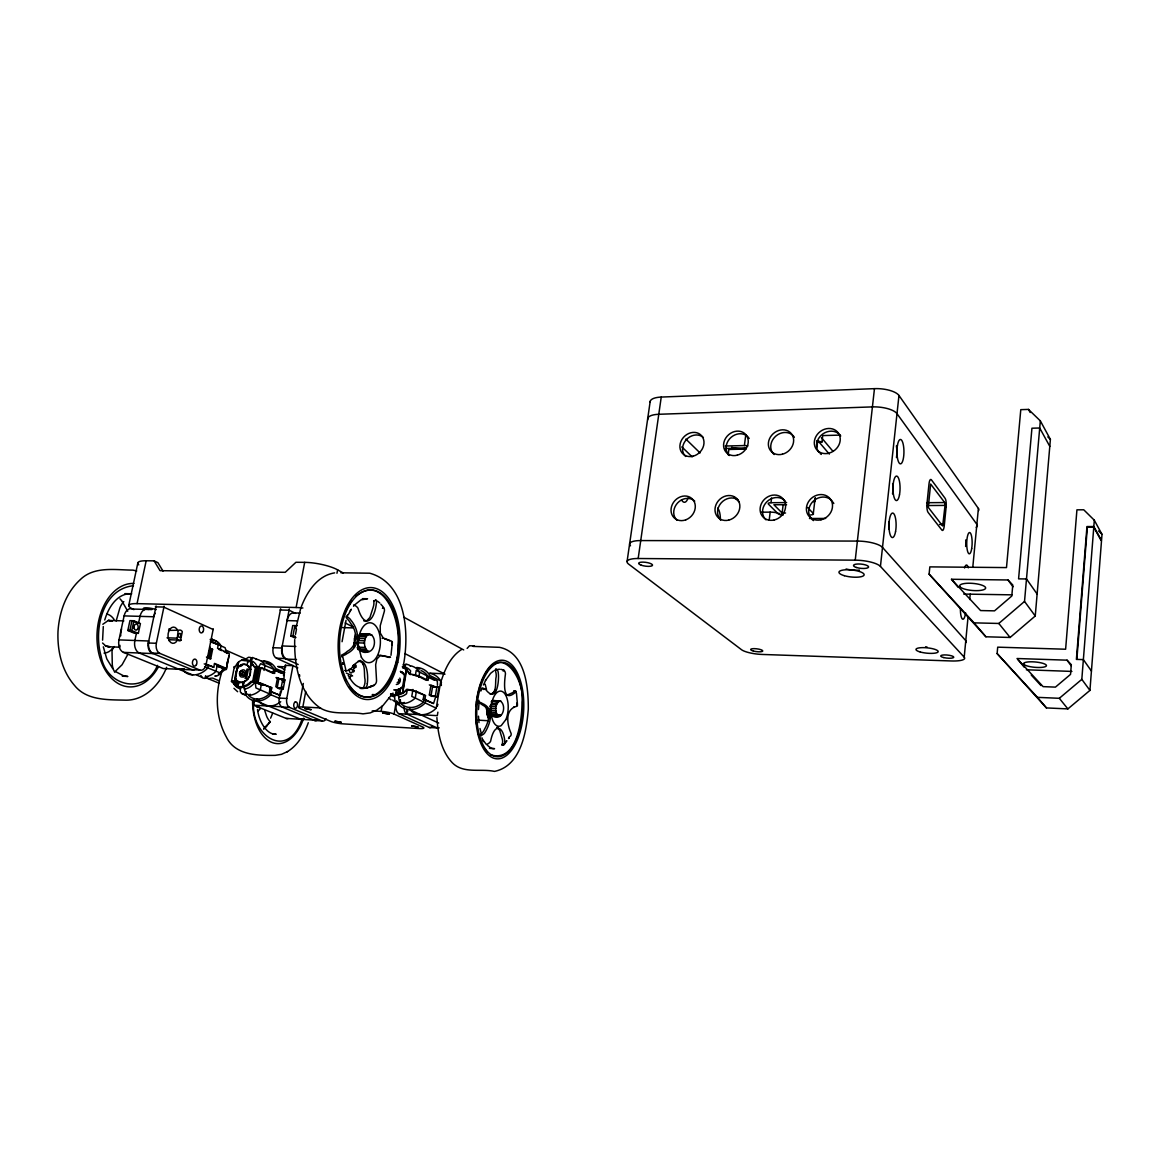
<?xml version="1.0" encoding="UTF-8"?>
<svg xmlns="http://www.w3.org/2000/svg" width="1160" height="1160" viewBox="0 0 1160 1160"><rect width="100%" height="100%" fill="white"/><g stroke="black" fill="none" stroke-linecap="round" stroke-linejoin="round"><path stroke-width="1.5" d="M294.712 639.624C294.118 663.97 298.801 693.332 320.464 708.136M486.562 709.659L486.605 707.673L486.881 713.53L488.867 718.779M480.791 734.294A12.659 8.961 -32 0 0 484.619 729.002C488.897 721.737 492.101 709.485 482.226 704.83A12.688 3.886 13.7 0 0 478.761 702.699M226.548 652.529L225.098 647.701L213.28 642.466M354.206 647.091L354.38 638.203M516.925 704.352L517.012 705.12L516.794 703.076M392.37 642.103L390.992 655.284M369.286 651.485C355.163 657.328 355.815 633.375 363.5 633.766M945.038 505.412L944.689 502.555L930.654 484.053L928.261 507.37L942.659 525.958L945.038 505.412L926.985 505.542M437.479 685.168L437.334 680.978L416.223 670.422L415.324 675.613M352.887 666.579L355.772 667.261L355.395 663.97M368.155 651.311C362.848 647.555 363.181 636.448 369.489 633.94C376.376 635.985 375.854 649.063 369.416 651.514L361.659 651.064L359.469 648.962L358.223 645.351M1094.315 520.216L1093.822 526.538L1101.521 540.546L1102 534.354L1094.315 520.216L1083.745 509.791L1076.929 509.834L1065.62 649.223L997.702 647.164L997.121 653.558L1046.436 707.919L1067.881 708.905L1089.936 690.403L1101.478 541.169L1093.779 527.162L1087.37 527.176L1076.857 659.402M1089.936 690.403L1081.816 679.354L1093.779 527.162M476.195 706.571L476.557 702.032M478.486 709.558L479.022 702.931M1035.242 616.003L1050.394 439.408L1040.332 420.863L1028.47 409.408L1020.785 409.654L1006.488 567.588L929.841 566.877L929.102 574.142L985.913 636.782L1010.113 637.463L1035.242 616.003L1024.526 601.431L1040.332 420.863M488.766 716.721L487.968 710.775M356.019 665.884L353.104 665.361L355.322 665.144M342.07 641.712L346.028 620.353M358.034 642.625L358.657 638.595M965.628 546.49L965.946 543.083M964.207 657.154L880.44 566.428A20.227 5.699 5.8 0 0 855.239 560.164L638.174 558.511A18.748 5.118 7.9 0 0 628.604 564.093L741.544 649.73A16.298 3.799 7.1 0 0 762.149 654.443L951.403 660.968A17.502 4.133 5.6 0 0 964.207 657.154L968.005 617.395M969.702 599.502L970.224 594.137M972.776 567.284L978.387 508.457L898.971 395.473A19.749 7.352 4.7 0 0 874.466 388.643L661.243 397.068A18.328 6.627 7.6 0 0 650.122 402.012M374.23 685.038A5.553 4.582 73.4 0 0 376.55 680.601L375.651 664.796L376.84 659.112L380.436 655.298L390.514 657.256L387.947 657.227A13.978 1.073 5.1 0 0 385.671 656.458L378.508 655.226M391.674 645.105L391.993 642.046M103.298 626.559L102.587 640.146M880.44 566.428L898.971 395.473M855.239 560.164L874.466 388.643M499.293 716.416C494.146 713.777 494.74 703.033 500.12 700.915C507.224 705.164 502.933 721.897 492.391 716.024M817.017 446.904L817.582 442.134M810.637 514.88A4.176 1.29 6.1 0 0 813.305 513.503L815.161 497.858M816.582 442.134L821.962 442.003L822.73 435.58L840.13 435.101M258.724 707.397L259.289 707.223M410.423 666.26L409.697 665.637M785.552 512.995L782.13 513.024L783.145 504.774M783.232 515.011A4.147 1.276 6.4 0 1 777.997 513.691L768.428 504.136A4.191 1.305 6.5 0 1 770.98 502.715L771.574 497.915M769.211 519.999L770.182 512.14A9.99 3.059 6.5 0 1 777.534 512.981M725.217 446.034L744.386 445.556L745.735 435.188M435.551 697.203L433.521 703.598L424.864 699.451L425.502 695.637L416.846 692.201A10.338 1.899 9.6 0 0 407.015 689.663C403.245 694.202 396.415 696.913 390.818 694.188L395.705 694.782L399.852 693.868L400.562 688.431L402.607 686.836L404.623 675.178L400.345 671.336M728.161 454.778L728.857 449.471L745.952 449.065M638.174 558.511L661.243 397.068M627.082 561.44L650.195 401.36M283.591 682.283L284.33 674.149L275.224 669.769L273.659 669.683L272.977 673.279L274.529 673.365L275.224 669.769M282.75 686.938L280.053 695.463L271.077 691.447L271.774 687.822L260.521 683.559A6.597 1.131 10.4 0 0 258.607 682.964L251.966 681.746C248.225 686.488 241.005 689.171 235.581 685.763L236.423 680.369L235.654 678.73C234.219 670.987 240.265 659.562 248.573 666.058M477.267 697.61L477.746 694.666M399.983 699.828A1.972 1.624 -64.3 0 0 399.837 700.321L399.866 703.38L400.33 700.553A1.972 1.624 -64.3 0 1 400.476 700.06M231.493 681.326L234.335 666.884A11.759 2.103 10.5 0 1 235.741 666.202C237.786 659.808 246.456 657.256 251.155 662.433L250.473 671.408A9.164 7.902 -58.6 0 1 249.545 676.12C247.689 680.818 240.352 684.878 236.423 680.369L235.581 685.763M437.885 712.167L437.305 715.662L406.391 713.893L407.146 709.529M346.449 618.091A14.457 8.454 31 0 1 350.479 623.152C357.7 631.577 357.962 645.598 347.217 651.413A14.457 6.032 -16.2 0 1 341.576 655.11M432.651 686.198L431.056 695.637L437.32 696.798L438.9 687.358L432.651 686.198L433.623 686.676M435.391 695.855L436.986 686.415M411.017 710.775A22.46 18.661 -63.7 0 0 436.218 708.18L440.786 680.992A22.475 18.676 -63.8 0 0 430.331 673.409M416.425 691.128L415.251 698.03L413.685 699.422A20.72 17.081 -63.6 0 1 403.985 703.525L402.65 703.322M418.789 677.324L419.673 672.148L418.615 670.654A20.72 17.095 -63.6 0 0 410.51 665.738M432.462 702.975L423.183 699.364L423.835 695.565M424.096 698.538L423.516 701.974L421.964 703.351A20.561 17.009 -63.6 0 1 401.099 703.902M436.218 708.18L425.212 702.946L425.792 699.509M235.726 684.922L237.974 686.807L238.757 682.051L239.975 682.515M402.288 666.812L406.711 669.755L402.766 692.563L399.852 693.868M407.29 690.127L406.522 693.782A16.864 13.877 -63.5 0 1 400.678 696.74L398.88 696.74A2.972 2.45 -64.3 0 0 394.545 696.508L395.052 701.264L399.866 703.38M410.002 674.38L410.611 670.886A16.878 13.877 -63.6 0 0 405.783 667.29L404.013 667.13A2.958 2.421 -62.9 0 1 402.926 668.145M409.842 707.47L409.48 709.572L438.697 723.057M412.96 689.461L411.771 696.377L423.284 701.858M395.836 694.767L396.691 689.881L400.562 688.431L399.257 694.101M320.638 707.962L302.847 706.947A9.323 1.522 10 0 0 300.425 708.702L330.6 721.346A9.062 1.45 9.8 0 0 342.925 723.854L419.398 728.553A9.251 1.537 9.4 0 0 422.646 726.943L394.081 714.067L396.212 701.727M439.161 727.813A7.468 3.842 -86.4 0 1 437.161 727.943L429.2 727.465L398.75 713.661A7.656 4.104 -86.5 0 1 396.125 704.41L396.72 700.945M406.13 669.233L402.52 693.361M372.215 710.891L381.118 711.385L382.046 706.092M403.201 666.434C409.422 634.955 407.16 583.582 369.663 573.171L340.91 572.808M353.568 665.797L353.423 666.637L355.772 667.232M365.82 687.822L367.024 687.822L363.269 687.822A14.137 11.47 69.3 0 0 365.008 679.311C363.645 674.671 366.473 661.287 358.223 661.026M354.598 637.115L355.598 634.158M243.455 681.819L242.57 686.604L237.945 686.72M246.282 691.737A1.885 1.464 -65.5 0 0 246.137 692.201L246.181 695.101L241.613 693.419L240.265 691.679L240.468 688.533A2.827 2.204 -65.4 0 1 244.383 688.736L245.514 693.303L249.907 695.246A19.764 15.428 -64.9 0 0 258.825 691.316L260.275 689.997L261.246 684.937L255.273 682.385L251.401 685.908A16.095 12.528 -64.9 0 1 246.021 688.75L244.426 689.054M302.847 706.947L305.732 691.462M336.951 573.286L337.603 569.836A23.91 5.728 10.7 0 0 304.688 562.353L295.93 562.281L285.258 572.3L160.036 570.676L154.106 560.846L146.174 560.773A23.026 5.075 11.7 0 0 138.794 564.862M404.202 702.38C402.97 705.672 397.604 699.871 398.938 697.073M490.086 706.745L490.303 705.585M298.845 707.47L303.325 683.457M405.246 667.464L405.391 666.666M200.999 675.482C200.1 678.266 207.002 679.832 207.64 676.526M133.936 609.624A23.157 4.582 11.4 0 1 137.054 603.635L296.105 607.507L304.688 562.353M295.307 638.145L290.754 635.97L292.726 625.559L297.163 625.689M326.076 718.866A7.192 4.118 -86 0 1 322.045 720.94L289.594 707.426L282.054 706.991A7.38 4.379 -86.2 0 1 279.226 698.059L280.546 691.128M281.111 688.01L282.822 679.02L278.893 678.832L277.182 687.808L283.214 688.909L284.911 679.934L282.822 679.02M283.504 675.54L285.476 665.144M294.887 625.632L292.914 636.042L295.945 637.492M295.51 634.375L296.496 629.169M289.594 707.426A7.395 4.364 -86.2 0 1 286.767 698.479L293.001 665.463M279.125 694.854L269.512 691.346L270.207 687.721M270.657 686.822L269.308 693.796L267.873 695.115A19.618 15.37 -65 0 1 248.907 695.681M273.325 672.858L273.992 669.363L273.079 667.942A19.618 15.384 -65 0 0 265.887 663.317M246.079 695.478A21.663 16.98 -65 0 0 270.817 694.724L271.483 691.244M298.192 664.506L285.128 658.547A8.555 5.075 -87.5 0 1 281.851 648.034L289.304 608.971M277.53 677.701L282.025 679.789L275.978 677.614L277.53 677.701L275.819 686.705L280.314 688.75L278.762 688.663M259.463 682.82L256.519 682.124L259.347 667.536L254.04 666.725L251.155 662.433L249.907 668.827L250.908 669.61M316.332 719.939A8.976 5.176 -86 0 1 313.649 720.085L286.114 718.402L253.532 705.178L254.533 700.046M258.027 682.457L260.855 667.87L259.347 667.536M263.712 663.041L264.089 661.07L271.599 664.419M264.045 670.437L265.017 665.39L264.103 663.97A19.778 15.443 -65 0 0 256.882 659.315L252.503 657.488L249.879 660.605A2.813 2.189 -64.4 0 1 248.255 661.809M297.801 667.87L276.428 658.184A8.54 5.104 -87.4 0 1 273.122 647.701L280.618 608.753M295.757 628.676L300.759 608.173M243.571 687.068L242.57 686.604L243.817 681.659M245.238 678.179L247.007 669.088L248.37 669.146L246.601 678.252L245.238 678.179L247.762 679.252M244.528 681.355L242.861 686.517L247.442 684.588L251.213 681.312L252.677 681.486L255.505 666.899L257.825 667.595M252.677 681.486L253.431 681.587L256.592 667.406M253.431 681.587L254.2 681.703L257.201 667.493M254.2 681.703L255.751 681.978L258.448 667.711M363.181 664.607L363.442 663.245M238.192 662.476L233.943 684.052L234.726 685.067A16.095 12.528 -64.9 0 0 238.858 688.373L240.294 688.837M234.233 684.458L238.655 662.026M237.844 686.676L238.757 682.051M226.737 664.636L227.404 661.316M215.151 676.106C220.342 676.294 221.923 670.088 226.258 669.422L228.882 656.154M226.258 669.422L229.39 653.776A8.714 1.61 10.7 0 0 228.317 653.008L217.558 648.309L218.312 644.539L210.293 641.175M204.204 663.883L213.774 667.174L214.542 663.404L225.344 667.986A8.729 1.537 10.6 0 1 226.432 668.726L226.417 669.305M217.036 666.115L224.46 668.74L217.036 666.115L215.992 671.35L214.484 672.727A20.489 15.704 -64.6 0 1 205.335 676.831L205.146 677.106M220.371 649.383L221.067 645.917L220.139 644.438A20.503 15.718 -64.7 0 0 212.802 639.682L212.062 639.595L217.413 641.886M213.266 628.88L206.118 664.346A7.96 5.061 -86.8 0 1 199.767 670.016L191.893 669.639A7.931 5.075 -86.8 0 0 194.518 669.625M208.38 656.734L210.293 647.236M183.787 671.074A22.808 17.415 -64.6 0 0 207.655 668.16L208.336 664.738M209.713 657.879L211.439 649.324M212.599 649.31L211.106 649.266L209.206 658.721L210.714 658.764L212.599 649.31L209.771 648.121M395.705 694.782L396.691 689.881L397.575 690.36M178.161 630.721L177.132 639.232A5.394 3.494 -87.6 0 0 180.467 640.668L182.309 631.678A5.394 3.494 -87.6 0 0 178.988 630.213L168.562 630.402M250.125 694.144L249.907 695.246L248.602 695.043M199.767 670.016L159.848 653.385A8.207 5.38 -87.2 0 1 156.339 643.292L164.096 606.187M478.935 700.292L478.572 701.916M151.946 609.565L132.66 609.058A10.078 6.771 -88 0 0 124.106 615.902L118.972 639.899A10.121 6.815 -87.2 0 0 123.424 652.37L163.284 668.551L192.502 669.9L151.844 653.051A8.178 5.409 -87.2 0 1 148.321 642.988L156.093 605.984M137.054 603.635L146.174 560.773M138.344 633.375L131.805 630.605L133.893 620.745L129.934 620.629L127.832 630.475L134.371 633.244L138.344 633.375L140.418 623.572L133.893 620.745M128.731 605.578L137.822 563.064M205.581 675.714C204.885 677.774 209.655 679.426 211.308 678.078M478.181 692.911L479.036 689.417M488.49 718.171L487.823 716.865M223.401 668.827L220.69 673.134L206.582 667.391M256.853 659.431L256.157 659.213M496.842 727.639L499.655 730.22L502.208 738.717A12.383 8.627 36.6 0 1 501.816 744.865L504.542 743.633M399.721 699.784L399.069 703.264A20.72 17.081 -63.6 0 1 392.703 700.002M361.673 662.2L360.151 660.315L359.861 661.026M221.473 673.206C215.02 693.926 215.658 717.678 226.316 736.948C235.175 755.479 257.723 755.566 275.224 755.363L281.532 754.319L287.564 751.564M354.96 667.174L354.438 668.61L353.669 668.247L353.263 666.13M104.748 620.005C108.924 605.796 118.392 592.745 131.689 593.789L124.874 593.644M479.471 687.677L481.139 682.877M358.73 638.406L359.513 636.521L366.024 636.738M441.554 679.934C445.324 668.407 450.921 656.255 461.549 649.527M495.102 670.088L495.363 670.712A12.543 10.875 -79.7 0 1 496.175 676.773C494.812 681.471 497.538 693.288 490.143 694.072M346.071 617.25L347.826 614.988A4.422 2.262 25.1 0 1 347.362 615.177M341.736 655.98L341.924 657.024L341.939 655.835A5.742 2.407 -16.1 0 0 346.985 653.602C360.992 646.686 359.687 630.416 350.827 620.092A5.756 3.378 30.9 0 0 347.376 617.018L347.391 616.192M308.285 722.695C304.239 734.251 297.685 745.677 286.839 751.985M302.195 718.779C287.462 762.613 248.733 734.338 253.851 699.262M343.839 615.365L345.564 611.102M480.892 691.012L481.893 688.576M270.628 718.171L272.687 713.154M300.861 607.927C306.53 592.586 317.173 575.606 334.674 572.866M112.317 649.687L114.26 646.584M166.649 667.304C160.08 684.009 145.334 700.263 126.121 700.176C108.416 699.668 86.811 700.901 74.457 685.357C61.683 670.639 57.203 650.455 58 631.359C59.247 612.408 65.801 592.919 80.083 579.812C94.09 565.877 115.319 570.01 132.922 570.125L136.764 570.952M263.625 729.176L270.338 721.752A11.484 7.728 44.1 0 1 266.423 715.618L264.799 710.659M495.407 701.104C490.854 699.451 489.23 705.541 497.336 703.047M481.69 681.268L483.691 677.019M483.43 685.009L485.736 680.079M506.34 741.733L506.601 740.776M127.774 654.472L122.09 664.738L115.13 671.51M508.747 737.963L509.312 736.803M234.335 666.884L234.407 666.739A11.759 2.103 10.5 0 0 234.958 667.783M350.248 610.784L350.784 609.711M348.363 614.524L351.306 609.203M346.144 609.696L351.538 600.909M268.656 722.926L270.048 721.81M157.499 665.361C144.84 695.623 106.038 686.415 101.166 656.299C93.525 630.547 101.877 588.961 133.472 585.713M485.533 680.398L490.622 673.337L493.595 670.987M484.358 675.598C501.627 642.161 525.291 680.413 521.971 702.047C522.087 719.78 517.099 763.034 490.506 754.783M404.188 666.812L405.957 663.999L409.349 665.144M221.937 670.35L224.532 668.436A6.829 1.204 10.6 0 0 223.692 667.855L214.455 663.926M502.222 744.938L503.774 744.212M353.524 606.216L354.148 605.288M506.76 740.834L503.454 744.909L502.338 744.952M496.277 690.273A18.951 9.207 -86.8 0 0 494.87 691.244L492.115 693.868M393.008 693.071L382.771 705.759L377.13 709.833M349.145 678.557L351.567 675.207M359.6 636.347L361.601 634.158M491.434 702.583L493.072 700.843M260.594 708.47L257.752 711.399M104.037 653.109A19.691 13.485 -87.5 0 0 111.984 649.15L113.694 647.251M123.83 601.605L122.888 602.678A13.079 9.019 -51.2 0 0 119.799 608.217L116.13 621.049M237.669 667.87L238.583 666.812A9.439 7.337 -64.9 0 1 249.269 667.304A9.439 7.337 -64.9 0 1 246.732 680.166A9.439 7.337 -64.9 0 1 236.06 679.644L235.567 678.499M402.679 686.604L401.708 687.735A9.889 8.135 -63.6 0 1 395.299 690.258M467.132 648.397L469.524 645.758L474.382 645.932M501.221 715.445C497.843 712.704 493.45 718.461 491.115 714.4M219.602 672.96L220.82 671.741M264.06 728.553L270.222 721.824M353.959 605.433L360.861 599.938L367.546 598.749L362.326 598.647M355.627 596.312C385.018 572.416 401.113 623.703 397.865 645.467C400.04 669.16 374.724 718.924 349.305 686.401M371.026 686.14C382.22 682.602 361.789 690.794 359.832 687.938M350.987 668.885C364.269 649.904 369.025 670.654 367.314 683.559M361.906 651.224L365.371 649.89M240.642 666.463L241.962 665.434M929.102 574.142L974.066 622.862L998.803 623.457L1024.526 601.431M997.121 653.558L1037.446 697.348L1059.312 698.305L1081.816 679.354M495.276 715.111L492.783 715.735M102.819 624.283L108.359 620.44L123.859 620.904M218.283 673.975L219.037 673.394M350.697 668.928L354.177 670.755A2.103 1.175 -87.1 0 0 353.597 672.032M482.067 687.938L482.125 687.938A5.046 1.406 12.2 0 1 485.503 689.286C497.205 704.642 499.322 679.644 498.263 673.119A5.003 4.35 -79.5 0 0 497.118 669.755L495.161 670.219M264.813 727.813L267.105 725.536M371.882 686.299L368.169 687.59M483.212 740.283L486.33 744.43A4.959 3.422 -29.3 0 0 490.608 741.269C494.479 721.578 503.599 726.276 504.89 741.863M391.775 641.248L383.206 637.942L380.291 633.055L380.233 625.704L384.337 611.335A5.597 4.248 -47.6 0 0 383.772 607.941L382.438 608.304M361.195 633.664L368.227 634.317M255.983 667.319L254.794 667.188L250.081 661.389L241.599 660.127M376.202 710.37L370.243 712.892L363.007 713.864C349.218 711.486 333.688 715.459 320.914 708.412M494.32 715.851L493.334 716.082M261 668.377L259.057 667.899L262.276 668.232A8.424 1.522 10.4 0 1 264.712 669.015L274.529 673.365M493.174 700.828L494.16 700.611M109.953 646.686L106.068 646.25L102.559 643.017M483.415 741.602L481.951 737.745M478.529 701.887L478.993 702.003A5.046 1.552 13.7 0 1 482.342 703.496C494.986 708.659 490.361 723.637 485.17 732.149A5.003 3.553 -31.9 0 1 481.357 735.338L481.096 735.962M244.339 660.446C246.819 659.271 248.283 654.573 252.445 659.126M352.814 670.408L354.38 670.596M260.275 668.102L262.276 668.232M345.912 670.929L345.114 670.422L345.912 670.929A5.713 2.248 -14.4 0 0 350.973 668.885M396.691 689.881L393.748 689.881M109.562 646.729L105.415 645.874M370.504 686.357L371.534 686.212M108.359 620.44L112.085 621.006M363.312 688.112L367.024 687.822M506.558 695.362L512.169 692.883A12.31 2.755 -4.5 0 0 513.706 691.288L515.62 691.172M496.683 727.494L498.133 727.378M497.858 669.378L499.655 669.233M513.721 691.548L515.33 691.2M258.738 707.339L257.056 707.339M353.901 642.654L353.887 643.8M354.685 642.988L355.482 642.959M725 448.5L745.735 447.992M770.98 502.715L786.625 502.584M926.637 502.7L944.689 502.555M786.567 504.745L773.894 504.745L782.13 513.024M760.801 512.198L770.182 512.14M809.477 518.505L825.659 518.433M939.513 524.479L943.123 524.479M1093.822 526.538L1086.964 526.553L1076.393 659.387L1083.367 659.62L1091.429 671.046M951.49 579.275L1007.982 579.971L1012.782 585.002L1011.795 596.023L994.526 610.856L980.591 610.566L951.49 579.275L958.16 587.337M963.728 594.065L1011.883 594.848M218.312 644.539L211.99 642.48M155.309 606.825L163.632 607.042L213.136 629.488M280.111 609.986L289.159 610.218L295.582 613.423M108.59 620.455L112.071 621.093M357.091 647.744L358.889 647.788M293.437 612.9L300.193 613.074M124.106 615.902L153.831 616.758A10.179 6.684 -88.1 0 1 155.106 613.22M297.264 620.89L287.086 620.586A10.643 6.293 -88.2 0 1 294.248 613.016M342.432 627.574L353.133 627.908M363.123 633.751L369.619 633.954M368.662 634.853L371.911 634.955M360.543 635.057L367.038 635.274M1067.04 660.171L1017.044 658.517L1043.101 686.633L1055.426 687.126L1070.535 674.38L1071.318 664.695L1067.04 660.171L1071.231 665.854M127.832 630.475L131.805 630.605M290.754 635.97L295.176 636.115M360.557 633.751L362.355 633.809M358.411 635.361L360.209 635.433M357.7 638.362L365.24 638.624M358.223 640.552L364.733 640.784M473.106 646.395L499.51 647.323C525.712 652.761 528.365 687.561 528.293 709.253C526.423 731.815 521.072 765.948 494.479 771.4C480.849 768.355 463.304 774.068 452.357 762.802C441.032 750.752 437.9 733.468 436.899 717.547M364.559 643.075L358.048 642.843L358.208 645.12M357.57 648.759L359.469 648.962M358.135 649.643L359.933 649.702M361.775 651.093L363.558 651.166M167.025 637.812L176.625 638.145M1026.368 669.784L1071.912 671.423M170.114 639.769L181.279 640.175M358.687 647.207L365.197 647.439M118.972 639.899L148.741 641.001A10.223 6.728 -87.3 0 0 153.135 653.587L123.424 652.37M295.844 646.468L282.243 645.961A10.687 6.337 -87.5 0 0 286.346 659.097L296.51 659.518M365.965 649.208L358.44 648.933L357.671 647.164M360.485 650.282L366.981 650.528M148.321 642.988L156.339 643.292M273.122 647.701L281.851 648.034M387.933 657.27L389.92 657.401M107.445 646.7L119.494 647.178M151.844 653.051L159.848 653.385M276.428 658.184L285.128 658.547M285.142 665.347L292.973 665.68M277.719 666.492L285.824 666.855M429.36 673.148L444.324 673.815M284.911 679.934L282.054 679.398M438.9 687.358L435.942 686.792M122.264 676.149L127.846 676.483L123.032 675.758L123.96 676.004L116.116 671.915M261.246 684.937L263.074 685.024L255.273 682.385L255.939 687.981L270.005 694.086M283.214 688.909L280.357 688.359M437.32 696.798L434.348 696.217M493.217 700.567L500.12 700.915M372.259 694.535L375.738 694.724M492.232 700.77L501.076 701.235M491.274 701.495L498.176 701.858M423.183 699.364L424.864 699.451M490.68 704.308L496.639 704.627M490.201 706.164L496.161 706.484M489.955 708.165L495.929 708.485M279.226 698.059L286.767 698.479M396.125 704.41L399.373 704.584M489.984 710.181L495.958 710.514M489.984 710.384L490.26 712.066L496.233 712.399M489.839 713.646L496.741 714.038M491.593 715.053L497.553 715.386M491.434 715.72L500.279 716.184M253.532 705.178L281.532 706.774L314.635 720.49L322.045 720.94M398.75 713.661L406.87 714.125A7.685 4.074 -86.6 0 1 404.057 706.846M478.022 720.142L488.244 720.737M269.512 691.346L271.077 691.447M272.731 734.004L276.167 734.236C266.611 734.99 258.898 721.172 257.505 709.529M489.447 748.345L494.566 748.678C490.999 748.562 490.839 748.113 487.316 745.228M123.25 602.243L122.221 601.851M363.877 688.184C356.106 687.619 352.205 682.558 348.16 675.308M382.075 638.246L382.887 638.391M255.751 681.978L256.519 682.124M361.659 651.064L362.413 651.224M816.799 440.757L821.962 442.003M355.598 639.537L355.757 635.985M500.873 669.32L502.7 669.813M261.421 668.392L261.942 668.537A6.583 1.189 10.4 0 1 262.435 668.697M234.987 683.443L233.421 682.979L232.885 680.688A11.789 2.015 10.4 0 0 233.74 683.037M235.465 684.516L233.421 682.979L234.972 683.399L234.654 682.124M400.824 671.698L403.027 672.93M394.371 696.827L392.776 696.333A16.864 13.877 -63.5 0 1 391.036 695.449M384.438 638.87L387.556 639.841M250.038 660.301L251.474 660.75A16.095 12.528 -64.9 0 1 255.649 664.013L258.1 667.812L260.652 663.65L274.688 669.683M480.762 735.193L481.357 735.338M238.337 681.5L236.988 681.021L236.481 686.227L237.423 681.37L238.743 681.848M493.232 716.097L491.84 715.328M241.845 660.025L243.136 660.504M238.438 681.949L239.67 682.413M494.262 700.596L495.653 701.379M247.747 665.477L247.036 665.202L247.979 660.359L248.965 660.837M346.405 616.598L347.376 617.033M243.136 659.721L244.339 660.199M205.712 663.926L213.774 667.174M243.252 659.692L244.441 660.185M206.436 657.024L210.714 658.764M192.661 674.917L139.301 653.022A10.164 6.771 -87.2 0 1 134.879 640.494L136.401 633.316L129.862 630.533L131.965 620.687L138.489 623.5L139.998 616.366A10.136 6.728 -88.1 0 1 148.494 609.464M205.813 677.715L219.153 683.226M259.782 700.307L256.751 699.059L256.36 701.046L300.846 719.301A8.947 5.205 -86 0 0 304.21 718.75M202.13 676.962L200.796 676.613A20.489 15.704 -64.6 0 1 196.75 674.874M212.469 678.049L219.11 680.804M218.877 649.44L221.705 650.629M204.624 666.884L207.655 668.16M270.817 694.724L279.85 698.523M391.688 694.55L390.558 694.057L391.935 694.666M226.36 650.412L246.167 659.155M353.959 604.998L354.452 605.215A5.713 3.233 28.7 0 1 357.947 608.144C364.849 630.387 374.419 620.194 376.362 603.461A5.641 4.162 -44.3 0 0 375.898 600.14L375.637 599.836M210.149 639.436L213.164 640.769A22.823 17.415 -64.7 0 0 211.773 638.551M284.78 672.597L275.819 668.61A21.677 16.98 -65 0 0 261.609 661.171M266.249 670.19L272.977 673.279M374.129 600.75L373.738 601.112A14.166 10.425 -44.6 0 1 373.245 607.115L369.91 617.511L366.052 621.455M271.774 687.822L261.913 683.588A8.439 1.45 10.4 0 0 259.463 682.82M375.884 600.14L375.797 600.024A4.263 3.146 -44.1 0 1 373.897 600.764L374.245 601.083M406.391 713.893L437.161 727.943M242.861 686.517L243.861 686.981M346.303 673.032L352.611 675.976M275.152 670.378L281.097 673.163M224.054 651.644L226.2 652.659M425.502 695.637L418.528 692.274A12.31 2.262 9.6 0 0 406.826 689.258L403.216 692.984M364.559 621.165L363.747 620.774M433.753 696.551L429.403 694.448L430.998 684.98L435.334 687.126M154.106 560.846L157.948 562.716L163.024 571.111M429.185 695.058L432.086 696.478M429.33 684.893L433.68 687.039M420.863 677.6L426.416 680.369L427.054 676.585L428.736 676.657L428.084 680.456L421.138 676.99A12.282 2.363 9.6 0 0 414.917 674.946L414.033 674.743A12.282 2.363 9.6 0 0 409.465 673.916L406.711 669.755M403.057 667.29L407.146 670.204L409.668 674.337A10.324 1.987 9.6 0 1 411.205 674.583M403.288 664.361L405.608 665.535M428.504 677.309L434.246 680.18M440.786 680.992L429.867 675.482A22.707 18.792 -63.7 0 0 416.701 667.522L419.848 669.117M345.201 622.963L353.38 627.168M404.811 653.544L444.99 674.163M250.777 669.291L247.602 665.593M251.155 662.433L252.024 662.911M403.868 617.207L463.696 649.933M251.662 662.911L252.518 663.375M397.126 689.823L397.982 690.287M337.603 569.836L343.331 573.025M227.07 653.471L227.374 653.355A6.815 1.262 10.7 0 0 226.664 652.891M399.432 689.808L398.677 689.345L397.793 694.463L399.446 689.04L400.157 689.504M513.706 691.288L515.692 691.2A4.886 1.087 -4.5 0 1 515.678 692.1C501.381 704.758 504.687 679.47 505.455 673.902A4.959 4.336 -84.9 0 0 504.252 670.538L503.889 670.306A4.712 4.118 -84.9 0 0 503.28 669.726M237.64 691.708L233.957 688.329M391.094 699.813L388.716 698.015M377.391 601.083L379.77 602.968M681.833 446.904L692.201 456.866M733.686 496.697L738.876 501.685M1047.813 436.899L1050.394 439.408M685.865 439.089L700.074 452.951M1098.534 530.932L1102 534.354M504.238 670.538L504.136 670.422A3.755 3.277 -84.5 0 1 503.092 671.016M807.577 507.471L813.305 513.503M1031.24 675.048L1040.998 685.574M119.987 598.836L122.148 601.184M380.857 604.215L382.93 606.622M818.931 441.887L829.327 454.096M974.066 622.862L985.913 636.782M1037.446 697.348L1046.436 707.919M821.41 437.625L832.894 451.24M496.944 669.581L496.828 669.436A4.742 4.133 -79.5 0 0 495.813 668.74M1018.074 659.764L1024.294 667.275M998.803 623.457L1010.113 637.463M1059.312 698.305L1067.881 708.905M484.213 748.316L487.214 752.086M1007.982 579.971L1012.999 586.786M112.723 668.595L106.778 658.865L103.327 646.83M383.525 607.637L383.612 607.767A5.307 4.031 -47.6 0 0 383.235 607.376M1037.127 594.05L1026.484 578.956L1018.582 578.869L1031.936 428.214L1039.693 427.997L1049.8 446.397M427.88 676.28L426.822 674.786A20.561 17.009 -63.7 0 0 421.051 670.582M123.25 603.36L127.745 611.233M225.359 651.325L226.142 652.514M114.854 672.292L114.55 671.814A12.977 9.86 76.1 0 1 112.274 664.375L111.984 649.15M1028.47 409.408L1030.196 412.525M490.143 711.529L490.782 713.704M404.623 675.381L404.042 674.192A9.889 8.135 -63.6 0 0 400.736 671.553M343.331 664.274L342.635 662.65L342.939 664.332M343.781 675.729L345.897 680.717M490.26 712.066L490.709 713.574M341.75 669.596L343.07 674.062M345.854 669.929L342.678 656.502M487.548 716.068L486.663 711.616M515.663 691.389L515.997 692.636M479.964 728.495L481.429 734.034M477.688 731.496L478.964 736.296M485.141 684.154L486.533 689.518M494.667 690.084L494.87 691.244M516.476 693.216L517.476 704.627M476.18 720.113L476.528 724.521M478.486 716.184L478.993 722.651M352.829 669.552L352.829 669.827A3.161 1.769 -87.2 0 1 350.74 672.974A3.161 1.769 -87.2 0 1 349.377 669.044M976.212 527.351A17.182 5.249 4.6 0 0 976.865 524.335L896.999 413.671A19.793 7.192 4.8 0 0 872.421 406.899L658.793 414.279A18.372 6.467 7.6 0 0 647.773 419.717M978.387 508.457A17.154 5.38 4.4 0 1 978.59 510.574M778.65 513.285A9.99 3.059 6.5 0 1 779.68 513.604M781.419 514.344A9.99 3.059 6.5 0 1 782.115 514.736M815.364 498.22A4.176 1.319 6 0 1 814.914 498.843M814.566 501.772A4.176 1.319 6.1 0 1 813.957 502.004M814.813 500.786A4.176 1.319 6.1 0 1 814.929 501.483M381.118 711.385A9.527 1.61 9.6 0 1 394.081 714.067M965.7 642.741A17.473 4.277 5.5 0 0 965.787 640.668L882.499 547.404A20.169 5.887 5.7 0 0 857.385 541.082L640.74 540.574A18.705 5.292 7.9 0 0 630.518 545.823M685.647 456.474A12.977 11.034 -45.7 0 1 686.43 439.567A12.977 11.034 -45.7 0 1 703.38 437.509M729.35 455.517A13.18 11.281 -43.6 0 1 731.206 437.248A13.18 11.281 -43.6 0 1 749.186 438.48M774.155 454.532A13.383 11.542 -41.2 0 1 775.909 436.029A13.383 11.542 -41.2 0 1 794.383 437.276M821.323 454.415A13.616 11.789 -38.6 0 1 820.135 453.516M819.09 452.458A13.616 11.789 -38.6 0 1 821.135 435.348A13.616 11.789 -38.6 0 1 838.796 433.811M839.855 434.855A13.616 11.789 -38.6 0 1 840.739 436.029M676.86 520.159A13.05 11.266 -48 0 1 677.658 502.889A13.05 11.266 -48 0 1 694.724 501.12M720.838 519.999A13.253 11.542 -45.7 0 1 720.969 503.135A13.253 11.542 -45.7 0 1 737.89 499.815M765.962 519.825A13.456 11.803 -43.1 0 1 767.122 501.526A13.456 11.803 -43.1 0 1 785.494 501.381M833.054 502.193A13.673 12.079 -40.2 0 1 833.779 503.541M813.479 520.593A13.673 12.079 -40.2 0 1 812.276 519.665M811.231 518.563A13.673 12.079 -40.2 0 1 813.957 500.554A13.673 12.079 -40.2 0 1 832.155 500.961M688.01 498.162A12.122 4.785 89.7 0 1 681.5 499.786M717.692 508.138A11.629 4.408 -89.9 0 1 720.346 519.767M964.555 567.965A10.701 2.726 -89 0 1 968.295 567.849M965.598 612.813A10.745 2.755 -88.7 0 1 962.336 619.005A10.745 2.755 -88.7 0 1 960.422 608.144M965.714 539.951A10.643 2.726 -89.3 0 1 965.729 545.2M896.39 445.875A12.165 3.538 89.8 0 1 896.462 457.533M892.663 483.575A12.209 3.582 -89.8 0 1 892.533 493.913M888.85 521.725A12.252 3.625 -89.5 0 1 888.748 529.264M177.407 640.132A8.135 5.292 -87.6 0 1 169.534 641.147A8.135 5.292 -87.6 0 1 169.998 629.068A8.135 5.292 -87.6 0 1 177.77 630.605M168.969 628.836A8.105 5.307 -87.6 0 1 169.809 630.344M169.447 639.841A8.105 5.307 -87.6 0 1 168.998 640.61M184.121 668.624A23.055 17.502 -64.5 0 1 176.422 668.928M133.98 625.457A3.059 2.059 -87.8 0 1 133.893 628.517M120.046 646.86A2.03 1.377 -87.1 0 1 119.959 645.308M106.807 614.002A19.691 13.485 -87.5 0 1 114.086 619.484M120.741 635.854A13.34 8.961 -87.5 0 1 121.597 628.981M158.543 666.652A51.765 34.727 -87.5 0 1 99.818 657.401A51.765 34.727 -87.5 0 1 133.965 583.451M926.999 646.976A11.194 2.712 5.7 0 1 925.607 646.801M859.473 570.111A12.659 3.567 5.9 0 1 846.06 568.995M432.158 726.523A7.453 3.857 -86.4 0 1 429.2 727.465M437.479 727.755A9.338 4.814 -86.4 0 1 436.247 727.523M425.212 702.946A22.707 18.777 -63.6 0 1 396.43 701.409M437.32 706.338A4.35 2.248 -86.7 0 1 437.958 704.352M441.134 685.516A4.336 2.233 -87.1 0 1 441.452 682.225M407.667 711.877A1.914 1.015 -86.5 0 1 407.726 709.963M441.365 685.386A3.857 1.987 -87.1 0 1 441.337 684.385M412.742 674.874A10.324 1.987 9.6 0 1 416.295 675.743M416.933 675.932A10.324 1.987 9.6 0 1 419.471 676.918M509.95 736.527A4.872 3.524 38.9 0 0 511.111 733.424C507.21 724.913 504.281 709.195 517.026 706.208A4.872 1.319 -5.8 0 0 517.012 705.106M504.861 741.863A4.901 3.422 36.3 0 1 503.483 745.039M482.966 689.04A12.659 3.494 12.3 0 1 483.909 689.518M513.837 706.962A12.296 3.321 -5.9 0 1 513.532 707.165M400.939 672.278A9.874 8.12 -63.6 0 1 403.042 672.698M398.489 679.426A1.972 1.624 -63.6 0 1 397.17 682.602M399.794 678.078A3.958 3.248 -63.6 0 1 396.299 684.501M216.021 675.686A2.929 1.841 -86.6 0 1 215.064 675.961M299.787 676.222A3.204 1.871 -86.9 0 1 299.512 674.671M317.811 719.606A7.178 4.133 -86 0 1 314.635 720.49M280.72 701.742A21.445 16.892 -65 0 1 266.118 705.686M263.856 704.947A21.445 16.892 -65 0 1 259.898 702.322M288.159 718.533A8.903 5.249 -85.9 0 1 286.114 718.402M278.487 666.739A21.46 16.892 -65.1 0 1 284.751 670.016M233.653 682.24A9.903 1.696 10.4 0 1 233.696 681.355M303.717 718.156A46.066 27.376 -86.2 0 1 272.658 742.705A46.066 27.376 -86.2 0 1 252.575 700.452M241.483 693.288A19.764 15.428 -64.9 0 0 245.456 695L245.935 692.389A2.813 2.204 -65.5 0 1 246.152 691.679M241.947 672.176A1.885 1.464 -64.9 0 1 244.151 672.409A1.885 1.464 -64.9 0 1 243.339 675.048A1.885 1.464 -64.9 0 1 241.265 674.366M296.105 607.507A24.07 5.162 10.5 0 1 302.89 608M144.565 609.609A8.265 1.638 11.4 0 1 145.971 607.797A8.265 1.638 11.4 0 1 156.223 609.638M351.19 669.45A4.191 2.349 -87.3 0 1 350.726 668.784M367.285 683.559A5.568 4.538 69 0 1 364.689 688.184M387.947 639.972A13.978 1.74 6.6 0 1 389.731 640.929M744.386 445.556A4.567 1.566 6.6 0 1 747.866 445.962M745.981 448.297A12.383 4.248 6.7 0 1 731.67 447.325M476.397 701.742L475.76 709.659A49.372 23.94 -86.8 0 0 508.79 753.434A49.372 23.94 -86.8 0 0 515.504 669.61A49.372 23.94 -86.8 0 0 476.397 701.742M304.819 708.528L311.214 709.731L304.921 708.455M946.139 506.891L944.24 525.915A6.743 1.798 -89.4 0 1 941.92 530.135L928.087 512.401A6.916 1.899 -89.6 0 1 926.985 503.571L928.986 483.966A6.902 1.885 -89.8 0 1 931.422 479.834L945.11 498.322A6.728 1.783 -89.6 0 1 946.139 506.891M334.964 721.215L341.185 722.303L334.964 721.215M397.75 662.316L395.618 670.146A55.999 30.914 -87.8 0 1 342.78 675.308A55.999 30.914 -87.8 0 1 366.546 588.062A55.999 30.914 -87.8 0 1 397.75 662.316M382.8 712.979L389.339 714.125L382.8 712.979M509.167 737.47L508.573 738.485L509.167 737.47M411.611 725.87L417.962 726.986L411.611 725.87M505.861 719.606L501.236 725.609A17.603 8.54 -86.8 0 1 491.115 707.948A17.603 8.54 -86.8 0 1 503.31 692.187A17.603 8.54 -86.8 0 1 505.861 719.606M196.446 664.593L196.185 665.057A3.494 2.233 -86.8 0 1 193.01 665.086A3.494 2.233 -86.8 0 1 193.169 660.127A3.494 2.233 -86.8 0 1 196.33 660.127L196.576 660.591A3.494 2.233 -86.8 0 1 196.446 664.593M295.235 701.974L294.915 702.177A3.219 1.885 -86.1 0 0 293.726 705.425L293.77 705.976A3.219 1.885 -86.1 0 0 296.017 708.165A3.219 1.885 -86.1 0 0 297.482 704.163A3.219 1.885 -86.1 0 0 295.235 701.974M960.117 586.786L959.726 586.322A13.05 3.553 4.9 0 1 976.836 583.9A13.05 3.553 4.9 0 1 981.998 590.164A13.05 3.553 4.9 0 1 960.494 587.25L960.117 586.786M1023.917 664.274L1023.628 663.926A11.498 2.683 5 0 1 1039.084 662.462A11.498 2.683 5 0 1 1043.014 667.232A11.498 2.683 5 0 1 1024.207 664.636L1023.917 664.274M361.325 657.14L358.382 646.163A19.966 11.034 -87.8 0 1 371.403 622.963A19.966 11.034 -87.8 0 1 379.045 651.441A19.966 11.034 -87.8 0 1 361.325 657.14M827.196 453.502A13.659 11.818 -38.7 0 0 838.549 433.347A13.659 11.818 -38.7 0 0 816.074 436.276A13.659 11.818 -38.7 0 0 827.196 453.502M782.42 454.212A13.441 11.556 -41.3 0 0 791.192 433.463A13.441 11.556 -41.3 0 0 769.413 438.988A13.441 11.556 -41.3 0 0 782.42 454.212M737.18 455.213A13.224 11.31 -43.6 0 0 745.909 434.724A13.224 11.31 -43.6 0 0 724.637 440.162A13.224 11.31 -43.6 0 0 737.18 455.213M693.1 456.185A13.021 11.049 -45.7 0 0 701.757 435.942A13.021 11.049 -45.7 0 0 680.978 441.322A13.021 11.049 -45.7 0 0 693.1 456.185M685.821 519.825A13.093 11.296 -48 0 0 692.1 498.742A13.093 11.296 -48 0 0 671.582 506.398A13.093 11.296 -48 0 0 685.821 519.825M728.697 520.13A13.296 11.556 -45.8 0 0 737.514 499.365A13.296 11.556 -45.8 0 0 716.082 504.527A13.296 11.556 -45.8 0 0 728.697 520.13M774.242 519.97A13.5 11.832 -43.2 0 0 783.116 498.93A13.5 11.832 -43.2 0 0 761.163 504.165A13.5 11.832 -43.2 0 0 774.242 519.97M820.99 519.796A13.717 12.107 -40.3 0 0 829.922 498.495A13.717 12.107 -40.3 0 0 807.433 503.802A13.717 12.107 -40.3 0 0 820.99 519.796M971.688 548.608A10.657 2.697 -89.2 0 0 969.601 532.527A10.657 2.697 -89.2 0 0 967.019 548.404A10.657 2.697 -89.2 0 0 971.688 548.608M897.478 445.121A12.18 3.494 89.9 0 0 900.319 463.855A12.18 3.494 89.9 0 0 903.538 446.063A12.18 3.494 89.9 0 0 897.478 445.121M899.493 494.827A12.238 3.538 -89.8 0 0 896.68 476.078A12.238 3.538 -89.8 0 0 893.36 494A12.238 3.538 -89.8 0 0 899.493 494.827M895.549 531.672A12.282 3.582 -89.5 0 0 892.707 513.039A12.282 3.582 -89.5 0 0 889.357 531.236A12.282 3.582 -89.5 0 0 895.549 531.672M203.16 631.475A3.48 2.219 -87.8 0 0 201.71 625.979A3.48 2.219 -87.8 0 0 199.346 630.866A3.48 2.219 -87.8 0 0 203.16 631.475M180.612 636.898A2.044 1.319 -87.6 0 0 180.133 633.49A2.044 1.319 -87.6 0 0 178.437 635.955A2.044 1.319 -87.6 0 0 180.612 636.898M137.504 629.285A3.074 2.059 -87.8 0 0 136.75 624.124A3.074 2.059 -87.8 0 0 134.111 627.821A3.074 2.059 -87.8 0 0 137.504 629.285M920.286 652.007A11.209 2.683 5.7 0 0 938.106 651.905A11.209 2.683 5.7 0 0 922.751 647.628A11.209 2.683 5.7 0 0 920.286 652.007M844.291 575.679A12.673 3.524 6 0 0 864.098 575.012A12.673 3.524 6 0 0 846.235 569.763A12.673 3.524 6 0 0 844.291 575.679M943.79 657.589A6.569 1.552 5.6 0 0 953.766 657.241A6.569 1.552 5.6 0 0 944.153 654.922A6.569 1.552 5.6 0 0 943.79 657.589M753.333 651.021A6.119 1.421 7.1 0 0 762.758 651.05A6.119 1.421 7.1 0 0 754.029 648.628A6.119 1.421 7.1 0 0 753.333 651.021M641.277 565.21A7.032 1.914 7.9 0 0 652.486 565.413A7.032 1.914 7.9 0 0 643.002 562.121A7.032 1.914 7.9 0 0 641.277 565.21M856.501 567.515A7.584 2.131 5.8 0 0 868.55 567.211A7.584 2.131 5.8 0 0 858.124 563.977A7.584 2.131 5.8 0 0 856.501 567.515M516.07 739.978A47.328 22.953 -86.8 0 0 505.789 662.984A47.328 22.953 -86.8 0 0 477.5 725.595A47.328 22.953 -86.8 0 0 516.07 739.978M241.555 674.424A1.885 1.464 -64.9 0 0 242.164 671.263A1.885 1.464 -64.9 0 0 239.598 672.742A1.885 1.464 -64.9 0 0 241.555 674.424M243.542 676.686A3.77 2.929 -64.9 0 0 244.774 670.393A3.77 2.929 -64.9 0 0 239.627 673.337A3.77 2.929 -64.9 0 0 243.542 676.686M393.051 673.308A53.679 29.638 -87.8 0 0 372.505 590.019A53.679 29.638 -87.8 0 0 341.968 667.348A53.679 29.638 -87.8 0 0 393.051 673.308"/></g></svg>
